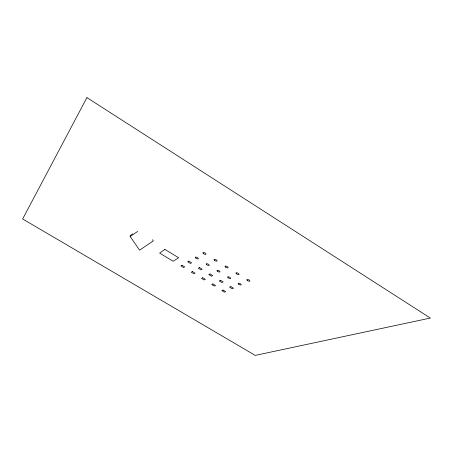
<?xml version="1.0" encoding="UTF-8"?>
<svg xmlns="http://www.w3.org/2000/svg" width="453" height="453" viewBox="0 0 453 453"><rect width="100%" height="100%" fill="white"/><g stroke="black" fill="none" stroke-linecap="round" stroke-linejoin="round"><path stroke-width="0.68" d="M152.519 239.728L153.301 240.871L139.592 250.175L130.192 236.5L130.277 235.469L132.616 233.884M130.192 236.5L137.644 231.449M86.919 97.61L22.65 218.975L255.226 355.39L430.35 318.063L86.919 97.61M164.875 249.41L159.637 253.114L173.154 261.262L178.646 257.746L164.875 249.41M181.998 265.26L180.889 265.928L183.561 267.542L184.682 266.879L181.998 265.26M188.856 261.115L187.689 261.823L190.424 263.476L191.602 262.78L188.856 261.115M192.395 271.534L191.245 272.174L193.895 273.771L195.056 273.136L192.395 271.534M199.484 267.564L198.278 268.238L200.99 269.88L202.208 269.212L199.484 267.564M202.706 277.757L201.523 278.369L204.156 279.96L205.351 279.348L202.706 277.757M210.033 273.957L208.788 274.603L211.477 276.234L212.734 275.6L210.033 273.957M212.944 283.935L211.721 284.524L214.331 286.098L215.566 285.52L212.944 283.935M220.498 280.305L219.212 280.922L221.885 282.542L223.182 281.93L220.498 280.305M223.103 290.067L221.845 290.628L224.439 292.191L225.707 291.641L223.103 290.067M230.883 286.607L229.563 287.196L232.213 288.799L233.544 288.221L230.883 286.607M195.843 258.074A1.682 0.623 26.3 0 0 198.357 258.737A1.682 0.623 26.3 0 0 196.376 257.134A1.682 0.623 26.3 0 0 195.843 258.074M203.403 253.538A1.727 0.657 26.2 0 0 206.002 254.212A1.727 0.657 26.2 0 0 203.98 252.559A1.727 0.657 26.2 0 0 203.403 253.538M214.484 260.322A1.716 0.651 25.7 0 0 217.095 261.013A1.716 0.651 25.7 0 0 215.101 259.376A1.716 0.651 25.7 0 0 214.484 260.322M206.67 264.665A1.676 0.617 25.9 0 0 209.195 265.345A1.676 0.617 25.9 0 0 207.242 263.759A1.676 0.617 25.9 0 0 206.67 264.665M225.475 267.055A1.71 0.646 25.3 0 0 228.097 267.751A1.71 0.646 25.3 0 0 226.138 266.137A1.71 0.646 25.3 0 0 225.475 267.055M217.412 271.211A1.67 0.612 25.5 0 0 219.948 271.896A1.67 0.612 25.5 0 0 218.023 270.333A1.67 0.612 25.5 0 0 217.412 271.211M236.466 273.805A1.71 0.64 24.9 0 0 239.037 274.405A1.71 0.64 24.9 0 0 236.976 272.819A1.71 0.64 24.9 0 0 236.466 273.805M228.148 277.768A1.665 0.606 25.1 0 0 230.639 278.363A1.665 0.606 25.1 0 0 228.618 276.823A1.665 0.606 25.1 0 0 228.148 277.768M247.281 280.43A1.704 0.634 24.5 0 0 249.869 281.041A1.704 0.634 24.5 0 0 247.836 279.478A1.704 0.634 24.5 0 0 247.281 280.43M238.725 284.207A1.659 0.6 24.8 0 0 241.223 284.812A1.659 0.6 24.8 0 0 239.229 283.295A1.659 0.6 24.8 0 0 238.725 284.207"/></g></svg>
